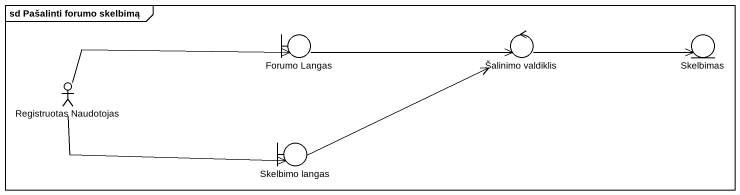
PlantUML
@startuml
mainframe sd Pašalinti forumo skelbimą
boundary "Forumo Langas" as Forumo_Langas
control "Šalinimo valdiklis" as Šalinimo_valdiklis
entity Skelbimas
actor "Registruotas Naudotojas" as Registruotas_Naudotojas
boundary "Skelbimo langas" as Skelbimo_langas
Forumo_Langas -right-> Šalinimo_valdiklis
Šalinimo_valdiklis -right-> Skelbimas
Registruotas_Naudotojas -right-> Forumo_Langas
Registruotas_Naudotojas -right-> Skelbimo_langas
Skelbimo_langas -right-> Šalinimo_valdiklis
@enduml
